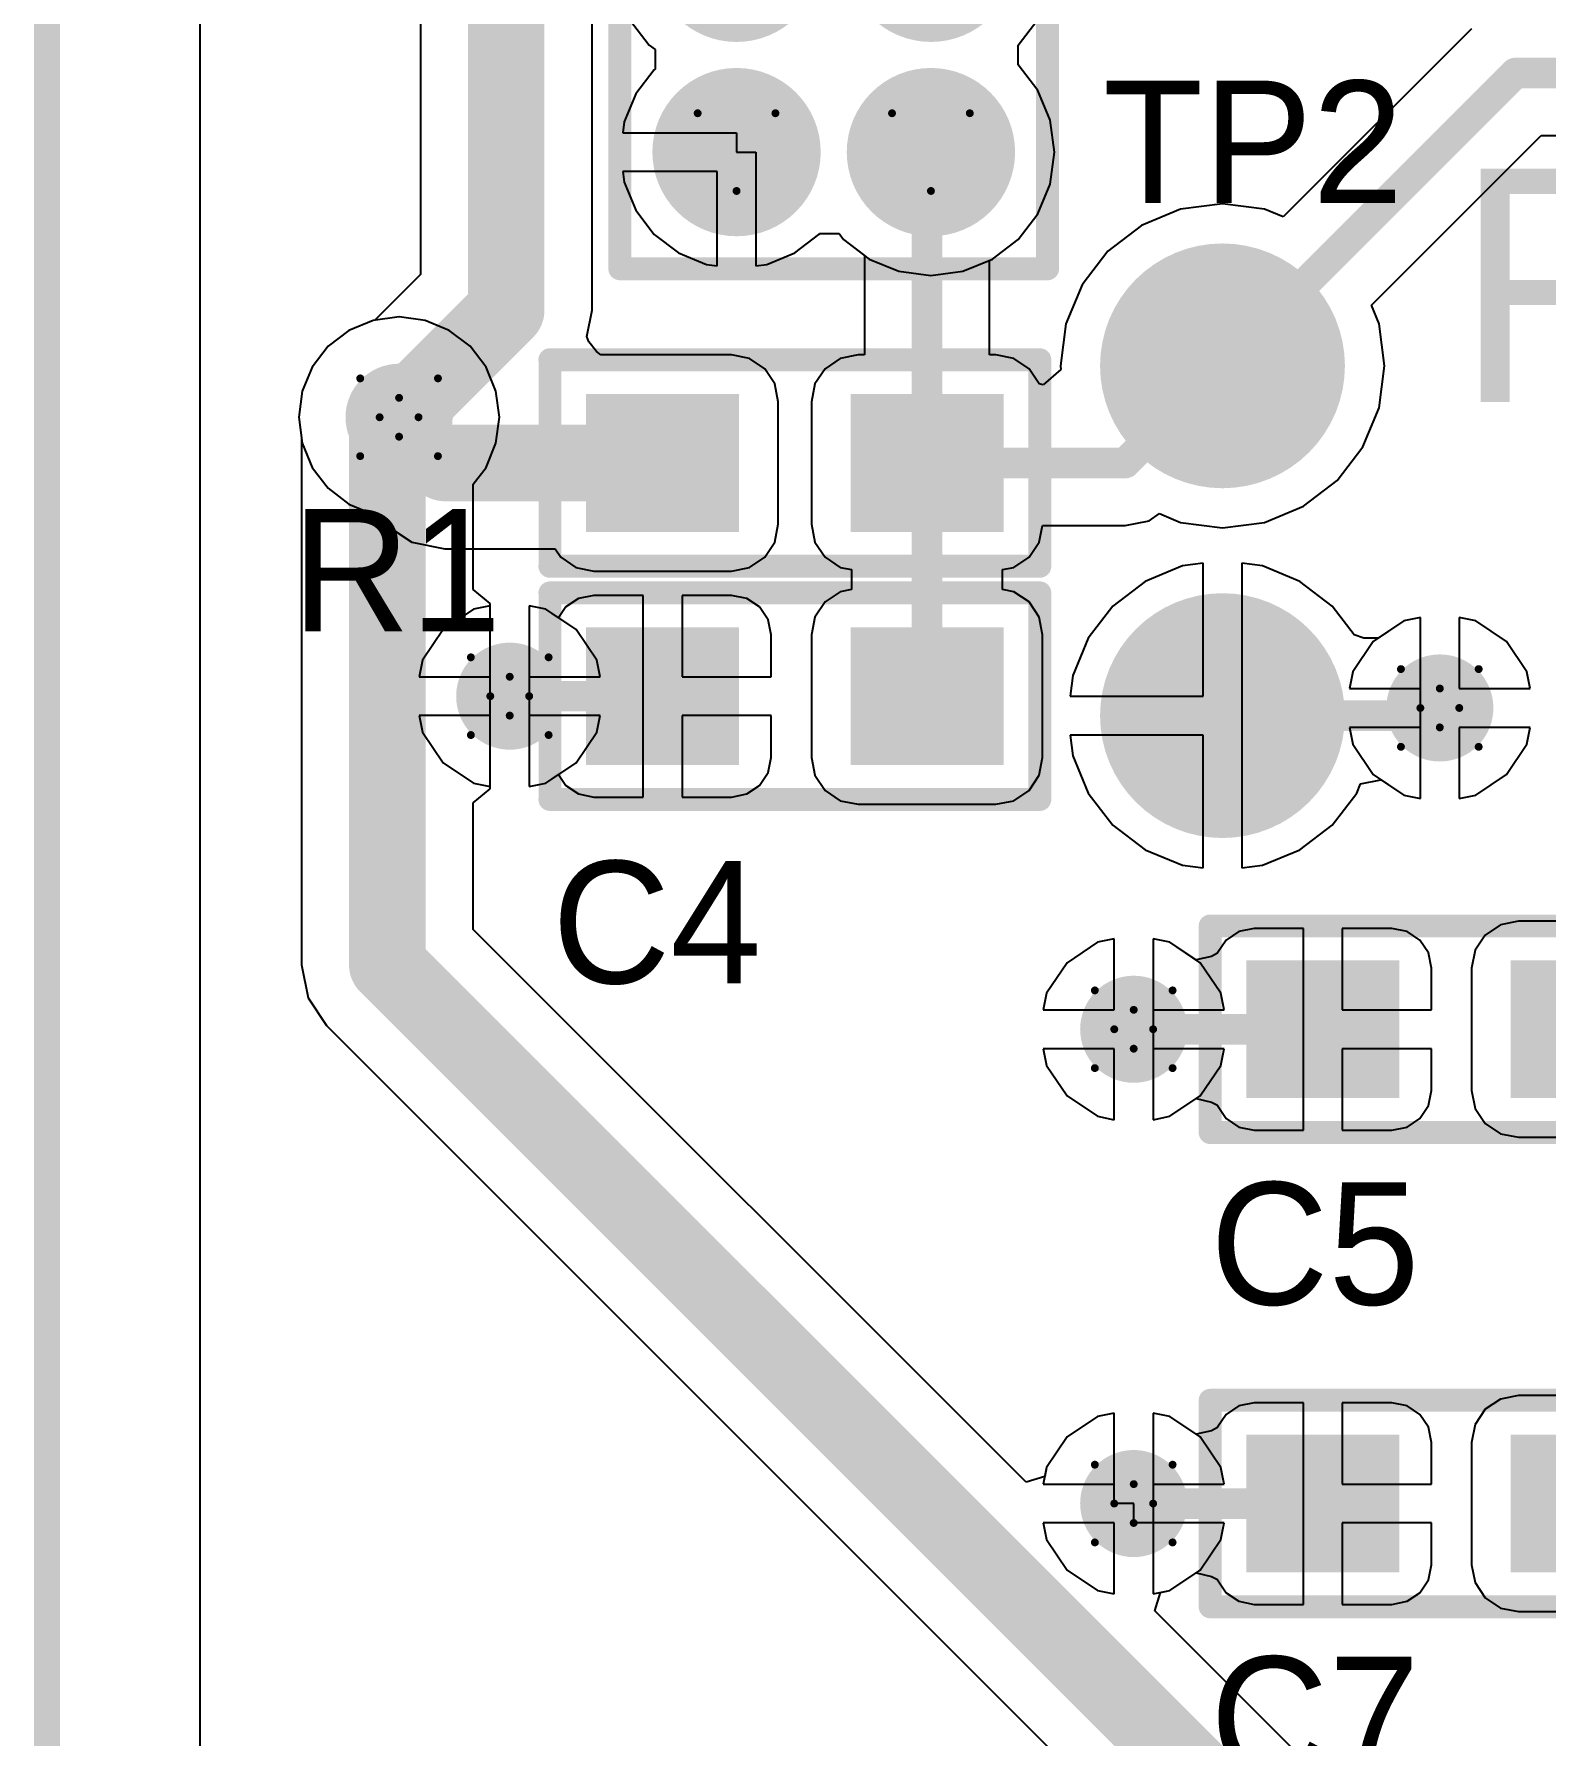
# Model space of a CAD drawing. Header units: millimetres. Extents: x 21 to 336, y 20 to 129.
# Drawn here: x 24.92 to 34.79, y 40.88 to 52 of the extents above; entities that cross this region are included whole.
import ezdxf

# ---------------------------------------------------------------- set-up
doc = ezdxf.new("R2010")
doc.units = ezdxf.units.MM
for name, color, linetype in [('BottomLayer', 5, 'Continuous'), ('BottomSolder', 6, 'Continuous'), ('DrillDrawing', 1, 'Continuous'), ('KeepOutLayer', 6, 'Continuous'), ('MultiLayer', 9, 'Continuous'), ('TopLayer', 1, 'Continuous'), ('TopOverlay', 2, 'Continuous'), ('TopPaste', 8, 'Continuous'), ('TopSolder', 216, 'Continuous')]:
    doc.layers.add(name, color=color, linetype=linetype)

# ---------------------------------------------------------------- blocks, each defined once
blk = doc.blocks.new('SMD_RC0603_6')
at = {"layer": 'TopLayer'}
for points in [[(-1.314, -0.4), (-0.414, -0.4), (-1.314, 0.4), (-0.414, 0.4)], [(0.414, -0.4), (1.314, -0.4), (0.414, 0.4), (1.314, 0.4)]]:
    blk.add_solid(points, dxfattribs=at)
at = {"layer": 'TopOverlay', "const_width": 0.15}
for points in [[(-1.6, 0.675), (1.6, 0.675)], [(-1.6, -0.675), (-1.6, 0.675)], [(1.6, -0.675), (1.6, 0.675)], [(-1.6, -0.675), (1.6, -0.675)]]:
    blk.add_lwpolyline(points, dxfattribs=at)
at = {"layer": 'TopOverlay', "const_width": 0.075}
for points in [[(-1.638, 0.675, 1), (-1.563, 0.675, 1)], [(-1.638, 0.675, 1), (-1.563, 0.675, 1)], [(1.563, 0.675, 1), (1.638, 0.675, 1)], [(1.563, 0.675, 1), (1.638, 0.675, 1)], [(-1.638, -0.675, 1), (-1.563, -0.675, 1)], [(-1.638, -0.675, 1), (-1.563, -0.675, 1)], [(1.563, -0.675, 1), (1.638, -0.675, 1)], [(1.563, -0.675, 1), (1.638, -0.675, 1)]]:
    blk.add_lwpolyline(points, format="xyb", close=True, dxfattribs=at)
at = {"layer": 'TopPaste'}
for points in [[(-1.314, -0.4), (-0.414, -0.4), (-1.314, 0.4), (-0.414, 0.4)], [(0.414, -0.4), (1.314, -0.4), (0.414, 0.4), (1.314, 0.4)]]:
    blk.add_solid(points, dxfattribs=at)
at = {"layer": 'TopSolder'}
for points in [[(-1.364, -0.45), (-0.364, -0.45), (-1.364, 0.45), (-0.364, 0.45)], [(0.364, -0.45), (1.364, -0.45), (0.364, 0.45), (1.364, 0.45)]]:
    blk.add_solid(points, dxfattribs=at)
blk = doc.blocks.new('SMD_RC0603_7')
at = {"layer": 'TopLayer'}
for points in [[(-1.314, -0.4), (-0.414, -0.4), (-1.314, 0.4), (-0.414, 0.4)], [(0.414, -0.4), (1.314, -0.4), (0.414, 0.4), (1.314, 0.4)]]:
    blk.add_solid(points, dxfattribs=at)
at = {"layer": 'TopOverlay', "const_width": 0.15}
for points in [[(1.6, 0.675), (-1.6, 0.675)], [(-1.6, 0.675), (-1.6, -0.675)], [(1.6, 0.675), (1.6, -0.675)], [(1.6, -0.675), (-1.6, -0.675)]]:
    blk.add_lwpolyline(points, dxfattribs=at)
at = {"layer": 'TopOverlay', "const_width": 0.075}
for points in [[(-1.638, 0.675, 1), (-1.563, 0.675, 1)], [(-1.638, 0.675, 1), (-1.563, 0.675, 1)], [(1.563, 0.675, 1), (1.638, 0.675, 1)], [(1.563, 0.675, 1), (1.638, 0.675, 1)], [(-1.638, -0.675, 1), (-1.563, -0.675, 1)], [(-1.638, -0.675, 1), (-1.563, -0.675, 1)], [(1.563, -0.675, 1), (1.638, -0.675, 1)], [(1.563, -0.675, 1), (1.638, -0.675, 1)]]:
    blk.add_lwpolyline(points, format="xyb", close=True, dxfattribs=at)
at = {"layer": 'TopPaste'}
for points in [[(-1.314, -0.4), (-0.414, -0.4), (-1.314, 0.4), (-0.414, 0.4)], [(0.414, -0.4), (1.314, -0.4), (0.414, 0.4), (1.314, 0.4)]]:
    blk.add_solid(points, dxfattribs=at)
at = {"layer": 'TopSolder'}
for points in [[(-1.364, -0.45), (-0.364, -0.45), (-1.364, 0.45), (-0.364, 0.45)], [(0.364, -0.45), (1.364, -0.45), (0.364, 0.45), (1.364, 0.45)]]:
    blk.add_solid(points, dxfattribs=at)
blk = doc.blocks.new('SMD_RC0603_9')
at = {"layer": 'TopLayer'}
for points in [[(-1.314, -0.4), (-0.414, -0.4), (-1.314, 0.4), (-0.414, 0.4)], [(0.414, -0.4), (1.314, -0.4), (0.414, 0.4), (1.314, 0.4)]]:
    blk.add_solid(points, dxfattribs=at)
at = {"layer": 'TopOverlay', "const_width": 0.15}
for points in [[(1.6, 0.675), (-1.6, 0.675)], [(-1.6, 0.675), (-1.6, -0.675)], [(1.6, 0.675), (1.6, -0.675)], [(1.6, -0.675), (-1.6, -0.675)]]:
    blk.add_lwpolyline(points, dxfattribs=at)
at = {"layer": 'TopOverlay', "const_width": 0.075}
for points in [[(-1.638, 0.675, 1), (-1.563, 0.675, 1)], [(-1.638, 0.675, 1), (-1.563, 0.675, 1)], [(1.563, 0.675, 1), (1.638, 0.675, 1)], [(1.563, 0.675, 1), (1.638, 0.675, 1)], [(-1.638, -0.675, 1), (-1.563, -0.675, 1)], [(-1.638, -0.675, 1), (-1.563, -0.675, 1)], [(1.563, -0.675, 1), (1.638, -0.675, 1)], [(1.563, -0.675, 1), (1.638, -0.675, 1)]]:
    blk.add_lwpolyline(points, format="xyb", close=True, dxfattribs=at)
at = {"layer": 'TopPaste'}
for points in [[(-1.314, -0.4), (-0.414, -0.4), (-1.314, 0.4), (-0.414, 0.4)], [(0.414, -0.4), (1.314, -0.4), (0.414, 0.4), (1.314, 0.4)]]:
    blk.add_solid(points, dxfattribs=at)
at = {"layer": 'TopSolder'}
for points in [[(-1.364, -0.45), (-0.364, -0.45), (-1.364, 0.45), (-0.364, 0.45)], [(0.364, -0.45), (1.364, -0.45), (0.364, 0.45), (1.364, 0.45)]]:
    blk.add_solid(points, dxfattribs=at)
blk = doc.blocks.new('SMD_RC0603_33')
at = {"layer": 'TopLayer'}
for points in [[(-1.314, -0.4), (-0.414, -0.4), (-1.314, 0.4), (-0.414, 0.4)], [(0.414, -0.4), (1.314, -0.4), (0.414, 0.4), (1.314, 0.4)]]:
    blk.add_solid(points, dxfattribs=at)
at = {"layer": 'TopOverlay', "const_width": 0.15}
for points in [[(1.6, 0.675), (-1.6, 0.675)], [(-1.6, 0.675), (-1.6, -0.675)], [(1.6, 0.675), (1.6, -0.675)], [(1.6, -0.675), (-1.6, -0.675)]]:
    blk.add_lwpolyline(points, dxfattribs=at)
at = {"layer": 'TopOverlay', "const_width": 0.075}
for points in [[(-1.638, 0.675, 1), (-1.563, 0.675, 1)], [(-1.638, 0.675, 1), (-1.563, 0.675, 1)], [(1.563, 0.675, 1), (1.638, 0.675, 1)], [(1.563, 0.675, 1), (1.638, 0.675, 1)], [(-1.638, -0.675, 1), (-1.563, -0.675, 1)], [(-1.638, -0.675, 1), (-1.563, -0.675, 1)], [(1.563, -0.675, 1), (1.638, -0.675, 1)], [(1.563, -0.675, 1), (1.638, -0.675, 1)]]:
    blk.add_lwpolyline(points, format="xyb", close=True, dxfattribs=at)
at = {"layer": 'TopPaste'}
for points in [[(-1.314, -0.4), (-0.414, -0.4), (-1.314, 0.4), (-0.414, 0.4)], [(0.414, -0.4), (1.314, -0.4), (0.414, 0.4), (1.314, 0.4)]]:
    blk.add_solid(points, dxfattribs=at)
at = {"layer": 'TopSolder'}
for points in [[(-1.364, -0.45), (-0.364, -0.45), (-1.364, 0.45), (-0.364, 0.45)], [(0.364, -0.45), (1.364, -0.45), (0.364, 0.45), (1.364, 0.45)]]:
    blk.add_solid(points, dxfattribs=at)
blk = doc.blocks.new('2_5_SWD_CON_50')
at = {"layer": 'BottomLayer', "const_width": 0.5}
for points in [[(-2.79, 0.635, 1), (-2.29, 0.635, 1)], [(-1.52, 0.635, 1), (-1.02, 0.635, 1)], [(-0.25, 0.635, 1), (0.25, 0.635, 1)], [(1.02, 0.635, 1), (1.52, 0.635, 1)], [(2.29, 0.635, 1), (2.79, 0.635, 1)], [(-1.52, -0.635, 1), (-1.02, -0.635, 1)], [(-0.25, -0.635, 1), (0.25, -0.635, 1)], [(1.02, -0.635, 1), (1.52, -0.635, 1)], [(2.29, -0.635, 1), (2.79, -0.635, 1)]]:
    blk.add_lwpolyline(points, format="xyb", close=True, dxfattribs=at)
at = {"layer": 'BottomLayer'}
blk.add_solid([(-2.04, -1.135), (-2.04, -0.135), (-3.04, -1.135), (-3.04, -0.135)], dxfattribs=at)
at = {"layer": 'BottomSolder', "const_width": 0.55}
for points in [[(-2.815, 0.635, 1), (-2.265, 0.635, 1)], [(-1.545, 0.635, 1), (-0.995, 0.635, 1)], [(-0.275, 0.635, 1), (0.275, 0.635, 1)], [(0.995, 0.635, 1), (1.545, 0.635, 1)], [(2.265, 0.635, 1), (2.815, 0.635, 1)], [(-1.545, -0.635, 1), (-0.995, -0.635, 1)], [(-0.275, -0.635, 1), (0.275, -0.635, 1)], [(0.995, -0.635, 1), (1.545, -0.635, 1)], [(2.265, -0.635, 1), (2.815, -0.635, 1)]]:
    blk.add_lwpolyline(points, format="xyb", close=True, dxfattribs=at)
at = {"layer": 'BottomSolder'}
blk.add_solid([(-1.99, -1.185), (-1.99, -0.085), (-3.09, -1.185), (-3.09, -0.085)], dxfattribs=at)
at = {"layer": 'MultiLayer', "const_width": 0.5}
for points in [[(-2.79, 0.635, 1), (-2.29, 0.635, 1)], [(-1.52, 0.635, 1), (-1.02, 0.635, 1)], [(-0.25, 0.635, 1), (0.25, 0.635, 1)], [(1.02, 0.635, 1), (1.52, 0.635, 1)], [(2.29, 0.635, 1), (2.79, 0.635, 1)], [(-1.52, -0.635, 1), (-1.02, -0.635, 1)], [(-0.25, -0.635, 1), (0.25, -0.635, 1)], [(1.02, -0.635, 1), (1.52, -0.635, 1)], [(2.29, -0.635, 1), (2.79, -0.635, 1)]]:
    blk.add_lwpolyline(points, format="xyb", close=True, dxfattribs=at)
at = {"layer": 'MultiLayer'}
blk.add_solid([(-2.04, -1.135), (-2.04, -0.135), (-3.04, -1.135), (-3.04, -0.135)], dxfattribs=at)
at = {"layer": 'TopLayer', "const_width": 0.5}
for points in [[(-2.79, 0.635, 1), (-2.29, 0.635, 1)], [(-1.52, 0.635, 1), (-1.02, 0.635, 1)], [(-0.25, 0.635, 1), (0.25, 0.635, 1)], [(1.02, 0.635, 1), (1.52, 0.635, 1)], [(2.29, 0.635, 1), (2.79, 0.635, 1)], [(-1.52, -0.635, 1), (-1.02, -0.635, 1)], [(-0.25, -0.635, 1), (0.25, -0.635, 1)], [(1.02, -0.635, 1), (1.52, -0.635, 1)], [(2.29, -0.635, 1), (2.79, -0.635, 1)]]:
    blk.add_lwpolyline(points, format="xyb", close=True, dxfattribs=at)
at = {"layer": 'TopLayer'}
blk.add_solid([(-2.04, -1.135), (-2.04, -0.135), (-3.04, -1.135), (-3.04, -0.135)], dxfattribs=at)
at = {"layer": 'TopOverlay', "const_width": 0.15}
for points in [[(3.302, 1.397), (-3.302, 1.397)], [(-3.302, -1.397), (-3.302, 1.397)], [(3.302, -1.397), (3.302, 1.397)], [(3.302, -1.397), (-3.302, -1.397)]]:
    blk.add_lwpolyline(points, dxfattribs=at)
at = {"layer": 'TopOverlay', "const_width": 0.075}
for points in [[(-3.34, 1.397, 1), (-3.264, 1.397, 1)], [(-3.34, 1.397, 1), (-3.264, 1.397, 1)], [(3.264, 1.397, 1), (3.34, 1.397, 1)], [(3.264, 1.397, 1), (3.34, 1.397, 1)], [(-3.34, -1.397, 1), (-3.264, -1.397, 1)], [(-3.34, -1.397, 1), (-3.264, -1.397, 1)], [(3.264, -1.397, 1), (3.34, -1.397, 1)], [(3.264, -1.397, 1), (3.34, -1.397, 1)]]:
    blk.add_lwpolyline(points, format="xyb", close=True, dxfattribs=at)
at = {"layer": 'TopSolder', "const_width": 0.55}
for points in [[(-2.815, 0.635, 1), (-2.265, 0.635, 1)], [(-1.545, 0.635, 1), (-0.995, 0.635, 1)], [(-0.275, 0.635, 1), (0.275, 0.635, 1)], [(0.995, 0.635, 1), (1.545, 0.635, 1)], [(2.265, 0.635, 1), (2.815, 0.635, 1)], [(-1.545, -0.635, 1), (-0.995, -0.635, 1)], [(-0.275, -0.635, 1), (0.275, -0.635, 1)], [(0.995, -0.635, 1), (1.545, -0.635, 1)], [(2.265, -0.635, 1), (2.815, -0.635, 1)]]:
    blk.add_lwpolyline(points, format="xyb", close=True, dxfattribs=at)
at = {"layer": 'TopSolder'}
blk.add_solid([(-1.99, -1.185), (-1.99, -0.085), (-3.09, -1.185), (-3.09, -0.085)], dxfattribs=at)
blk = doc.blocks.new('TEST_PAD_1_5___53')
at = {"layer": 'TopLayer', "const_width": 0.75}
blk.add_lwpolyline([(-0.375, 0, 1), (0.375, 0, 1)], format="xyb", close=True, dxfattribs=at)
at = {"layer": 'TopPaste', "const_width": 0.75}
blk.add_lwpolyline([(-0.375, 0, 1), (0.375, 0, 1)], format="xyb", close=True, dxfattribs=at)
at = {"layer": 'TopSolder', "const_width": 0.8}
blk.add_lwpolyline([(-0.4, 0, 1), (0.4, 0, 1)], format="xyb", close=True, dxfattribs=at)
blk = doc.blocks.new('TEST_PAD_1_5___54')
at = {"layer": 'TopLayer', "const_width": 0.75}
blk.add_lwpolyline([(-0.375, 0, 1), (0.375, 0, 1)], format="xyb", close=True, dxfattribs=at)
at = {"layer": 'TopPaste', "const_width": 0.75}
blk.add_lwpolyline([(-0.375, 0, 1), (0.375, 0, 1)], format="xyb", close=True, dxfattribs=at)
at = {"layer": 'TopSolder', "const_width": 0.8}
blk.add_lwpolyline([(-0.4, 0, 1), (0.4, 0, 1)], format="xyb", close=True, dxfattribs=at)

msp = doc.modelspace()

# ---------------------------------------------------------------- linework, layer by layer
at = {"layer": 'BottomLayer'}
for p, q in [((26, 26), (26, 82)), ((28.806, 52.1), (28.934, 51.932)), ((31.346, 51.932), (31.474, 52.1)), ((28.934, 51.932), (28.973, 51.903)), ((28.973, 51.903), (28.973, 51.776)), ((31.344, 51.931), (31.346, 51.932)), ((31.344, 51.804), (31.344, 51.931)), ((28.967, 51.771), (28.846, 51.613)), ((28.973, 51.776), (28.967, 51.771)), ((31.346, 51.804), (31.344, 51.804)), ((31.474, 51.636), (31.346, 51.804)), ((31.554, 51.442), (31.474, 51.636)), ((28.846, 51.613), (28.77, 51.43)), ((28.77, 51.43), (28.761, 51.36)), ((31.582, 51.233), (31.554, 51.442)), ((28.761, 51.36), (29.505, 51.36)), ((29.505, 51.36), (29.505, 51.233)), ((29.505, 51.233), (29.632, 51.233)), ((29.632, 51.233), (29.632, 50.489)), ((31.554, 51.024), (31.582, 51.233)), ((29.378, 51.106), (28.761, 51.106)), ((28.761, 51.106), (28.77, 51.036)), ((29.378, 50.489), (29.378, 51.106)), ((28.77, 51.036), (28.846, 50.853)), ((31.474, 50.83), (31.554, 51.024)), ((28.846, 50.853), (28.967, 50.695)), ((31.346, 50.662), (31.474, 50.83)), ((28.967, 50.695), (29.125, 50.574)), ((29.885, 50.574), (30.043, 50.695)), ((30.043, 50.695), (30.048, 50.701)), ((30.048, 50.701), (30.175, 50.701)), ((30.175, 50.701), (30.204, 50.662)), ((30.204, 50.662), (30.372, 50.534)), ((31.178, 50.534), (31.346, 50.662)), ((29.125, 50.574), (29.308, 50.498)), ((29.702, 50.498), (29.885, 50.574)), ((30.372, 50.534), (30.566, 50.454)), ((30.984, 50.454), (31.178, 50.534)), ((29.308, 50.498), (29.378, 50.489)), ((29.632, 50.489), (29.702, 50.498)), ((30.566, 50.454), (30.775, 50.426)), ((30.775, 50.426), (30.984, 50.454)), ((26.972, 50.068), (26.836, 49.964)), ((27.13, 50.133), (26.972, 50.068)), ((27.3, 50.156), (27.13, 50.133)), ((27.47, 50.133), (27.3, 50.156)), ((27.628, 50.068), (27.47, 50.133)), ((27.764, 49.964), (27.628, 50.068)), ((26.836, 49.964), (26.732, 49.828)), ((27.868, 49.828), (27.764, 49.964)), ((26.732, 49.828), (26.667, 49.67)), ((27.933, 49.67), (27.868, 49.828)), ((26.667, 49.67), (26.644, 49.5)), ((27.956, 49.5), (27.933, 49.67)), ((26.644, 49.5), (26.662, 49.365)), ((27.933, 49.33), (27.956, 49.5)), ((26.662, 49.365), (26.662, 45.921)), ((27.868, 49.172), (27.933, 49.33)), ((27.784, 49.063), (27.868, 49.172)), ((27.784, 48.375), (27.784, 49.063)), ((27.896, 48.283), (27.784, 48.375)), ((27.896, 47.677), (27.896, 48.283)), ((28.259, 48.246), (28.15, 48.268)), ((28.15, 48.268), (28.15, 47.804)), ((28.458, 48.112), (28.259, 48.246)), ((33.864, 48.169), (33.665, 48.035)), ((33.973, 48.191), (33.864, 48.169)), ((33.973, 47.727), (33.973, 48.191)), ((34.336, 48.169), (34.227, 48.191)), ((34.227, 48.191), (34.227, 47.727)), ((34.535, 48.035), (34.336, 48.169)), ((28.592, 47.913), (28.458, 48.112)), ((33.665, 48.035), (33.531, 47.836)), ((34.669, 47.836), (34.535, 48.035)), ((28.614, 47.804), (28.592, 47.913)), ((33.531, 47.836), (33.509, 47.727)), ((34.691, 47.727), (34.669, 47.836)), ((28.15, 47.804), (28.614, 47.804)), ((33.509, 47.727), (33.973, 47.727)), ((34.227, 47.727), (34.691, 47.727)), ((27.896, 47.071), (27.896, 47.677)), ((28.614, 47.55), (28.15, 47.55)), ((28.15, 47.55), (28.15, 47.086)), ((28.592, 47.441), (28.614, 47.55)), ((28.458, 47.242), (28.592, 47.441)), ((33.973, 47.473), (33.509, 47.473)), ((33.509, 47.473), (33.531, 47.364)), ((33.973, 47.009), (33.973, 47.473)), ((34.691, 47.473), (34.227, 47.473)), ((34.227, 47.473), (34.227, 47.009)), ((34.669, 47.364), (34.691, 47.473)), ((33.531, 47.364), (33.665, 47.165)), ((34.535, 47.165), (34.669, 47.364)), ((28.259, 47.108), (28.458, 47.242)), ((27.784, 46.979), (27.896, 47.071)), ((28.15, 47.086), (28.259, 47.108)), ((33.665, 47.165), (33.864, 47.031)), ((34.336, 47.031), (34.535, 47.165)), ((27.784, 46.153), (27.784, 46.979)), ((33.864, 47.031), (33.973, 47.009)), ((34.227, 47.009), (34.336, 47.031)), ((31.398, 42.539), (27.784, 46.153)), ((31.864, 46.069), (31.665, 45.935)), ((31.973, 46.091), (31.864, 46.069)), ((31.973, 45.627), (31.973, 46.091)), ((32.336, 46.069), (32.227, 46.091)), ((32.227, 46.091), (32.227, 45.627)), ((32.535, 45.935), (32.336, 46.069)), ((26.662, 45.921), (26.705, 45.706)), ((31.665, 45.935), (31.531, 45.736)), ((32.669, 45.736), (32.535, 45.935)), ((31.531, 45.736), (31.509, 45.627)), ((32.691, 45.627), (32.669, 45.736)), ((26.705, 45.706), (26.826, 45.524)), ((31.509, 45.627), (31.973, 45.627)), ((32.227, 45.627), (32.691, 45.627)), ((26.826, 45.524), (41.787, 30.563)), ((31.973, 45.373), (31.509, 45.373)), ((31.509, 45.373), (31.531, 45.264)), ((31.973, 44.909), (31.973, 45.373)), ((32.691, 45.373), (32.227, 45.373)), ((32.227, 45.373), (32.227, 44.909)), ((32.669, 45.264), (32.691, 45.373)), ((31.531, 45.264), (31.665, 45.065)), ((32.535, 45.065), (32.669, 45.264)), ((31.665, 45.065), (31.864, 44.931)), ((32.336, 44.931), (32.535, 45.065)), ((31.864, 44.931), (31.973, 44.909)), ((32.227, 44.909), (32.336, 44.931)), ((31.864, 42.969), (31.665, 42.835)), ((31.973, 42.991), (31.864, 42.969)), ((31.973, 42.4), (31.973, 42.991)), ((32.336, 42.969), (32.227, 42.991)), ((32.227, 42.991), (32.227, 42.527)), ((32.535, 42.835), (32.336, 42.969)), ((31.665, 42.835), (31.531, 42.636)), ((32.669, 42.636), (32.535, 42.835)), ((31.531, 42.636), (31.519, 42.576)), ((32.691, 42.527), (32.669, 42.636)), ((31.519, 42.576), (31.398, 42.539)), ((32.227, 42.527), (32.691, 42.527)), ((32.1, 42.4), (31.973, 42.4)), ((32.1, 42.273), (32.1, 42.4)), ((32.691, 42.273), (32.1, 42.273)), ((32.669, 42.164), (32.691, 42.273)), ((32.535, 41.965), (32.669, 42.164)), ((32.336, 41.831), (32.535, 41.965)), ((32.276, 41.819), (32.336, 41.831)), ((32.239, 41.698), (32.276, 41.819)), ((41.947, 31.99), (32.239, 41.698))]:
    msp.add_line(p, q, dxfattribs=at)
for points, const_width in [([(27.125, 49.5, 1), (27.475, 49.5, 1)], 0.35), ([(27.175, 49.5, 1), (27.425, 49.5, 1)], 0.25), ([(27.098, 49.423, 1), (27.348, 49.423, 1)], 0.25), ([(27.098, 49.423, 1), (27.348, 49.423, 1)], 0.25), ([(27.848, 47.677, 1), (28.198, 47.677, 1)], 0.35), ([(33.925, 47.6, 1), (34.275, 47.6, 1)], 0.35), ([(27.95, 47.7, 1), (28.05, 47.7, 1)], 0.1), ([(27.973, 47.677, 1), (28.073, 47.677, 1)], 0.1), ([(27.098, 45.921, 1), (27.348, 45.921, 1)], 0.25), ([(27.098, 45.921, 1), (27.348, 45.921, 1)], 0.25), ([(31.925, 45.5, 1), (32.275, 45.5, 1)], 0.35), ([(31.925, 42.4, 1), (32.275, 42.4, 1)], 0.35)]:
    msp.add_lwpolyline(points, format="xyb", close=True, dxfattribs=dict(at, const_width=const_width))
for points, const_width in [([(27.223, 49.423), (27.3, 49.5)], 0.5), ([(27.223, 45.921), (27.223, 49.423)], 0.5), ([(28, 47.7), (28.023, 47.677)], 0.2), ([(27.223, 45.921), (42.184, 30.96)], 0.5)]:
    msp.add_lwpolyline(points, dxfattribs=dict(at, const_width=const_width))
at = {"layer": 'DrillDrawing', "const_width": 0.0508}
for points in [[(29.251, 51.487), (29.759, 51.487)], [(29.251, 51.487), (29.505, 50.979)], [(29.505, 50.979), (29.759, 51.487)], [(30.521, 51.487), (31.029, 51.487)], [(30.521, 51.487), (30.775, 50.979)], [(30.775, 50.979), (31.029, 51.487)], [(27.046, 49.754), (27.3, 49.627)], [(27.046, 49.754), (27.173, 49.5)], [(27.3, 49.627), (27.554, 49.754)], [(27.427, 49.5), (27.554, 49.754)], [(27.046, 49.246), (27.173, 49.5)], [(27.427, 49.5), (27.554, 49.246)], [(27.046, 49.246), (27.3, 49.373)], [(27.3, 49.373), (27.554, 49.246)], [(27.769, 47.931), (28.023, 47.804)], [(27.769, 47.931), (27.896, 47.677)], [(28.023, 47.804), (28.277, 47.931)], [(28.15, 47.677), (28.277, 47.931)], [(33.846, 47.854), (34.1, 47.727)], [(33.846, 47.854), (33.973, 47.6)], [(34.1, 47.727), (34.354, 47.854)], [(34.227, 47.6), (34.354, 47.854)], [(27.769, 47.423), (27.896, 47.677)], [(28.15, 47.677), (28.277, 47.423)], [(33.846, 47.346), (33.973, 47.6)], [(34.227, 47.6), (34.354, 47.346)], [(27.769, 47.423), (28.023, 47.55)], [(28.023, 47.55), (28.277, 47.423)], [(33.846, 47.346), (34.1, 47.473)], [(34.1, 47.473), (34.354, 47.346)], [(31.846, 45.754), (32.1, 45.627)], [(31.846, 45.754), (31.973, 45.5)], [(32.1, 45.627), (32.354, 45.754)], [(32.227, 45.5), (32.354, 45.754)], [(31.846, 45.246), (31.973, 45.5)], [(32.227, 45.5), (32.354, 45.246)], [(31.846, 45.246), (32.1, 45.373)], [(32.1, 45.373), (32.354, 45.246)], [(31.846, 42.654), (32.1, 42.527)], [(31.846, 42.654), (31.973, 42.4)], [(32.1, 42.527), (32.354, 42.654)], [(32.227, 42.4), (32.354, 42.654)], [(31.846, 42.146), (31.973, 42.4)], [(32.227, 42.4), (32.354, 42.146)], [(31.846, 42.146), (32.1, 42.273)], [(32.1, 42.273), (32.354, 42.146)]]:
    msp.add_lwpolyline(points, dxfattribs=at)
at = {"layer": 'DrillDrawing', "const_width": 0.0254}
for points in [[(29.238, 51.487, 1), (29.264, 51.487, 1)], [(29.238, 51.487, 1), (29.264, 51.487, 1)], [(29.746, 51.487, 1), (29.772, 51.487, 1)], [(29.746, 51.487, 1), (29.772, 51.487, 1)], [(30.508, 51.487, 1), (30.534, 51.487, 1)], [(30.508, 51.487, 1), (30.534, 51.487, 1)], [(31.016, 51.487, 1), (31.042, 51.487, 1)], [(31.016, 51.487, 1), (31.042, 51.487, 1)], [(29.492, 50.979, 1), (29.518, 50.979, 1)], [(29.492, 50.979, 1), (29.518, 50.979, 1)], [(30.762, 50.979, 1), (30.788, 50.979, 1)], [(30.762, 50.979, 1), (30.788, 50.979, 1)], [(27.033, 49.754, 1), (27.059, 49.754, 1)], [(27.033, 49.754, 1), (27.059, 49.754, 1)], [(27.541, 49.754, 1), (27.567, 49.754, 1)], [(27.541, 49.754, 1), (27.567, 49.754, 1)], [(27.287, 49.627, 1), (27.313, 49.627, 1)], [(27.287, 49.627, 1), (27.313, 49.627, 1)], [(27.16, 49.5, 1), (27.186, 49.5, 1)], [(27.16, 49.5, 1), (27.186, 49.5, 1)], [(27.414, 49.5, 1), (27.44, 49.5, 1)], [(27.414, 49.5, 1), (27.44, 49.5, 1)], [(27.287, 49.373, 1), (27.313, 49.373, 1)], [(27.287, 49.373, 1), (27.313, 49.373, 1)], [(27.033, 49.246, 1), (27.059, 49.246, 1)], [(27.033, 49.246, 1), (27.059, 49.246, 1)], [(27.541, 49.246, 1), (27.567, 49.246, 1)], [(27.541, 49.246, 1), (27.567, 49.246, 1)], [(27.756, 47.931, 1), (27.782, 47.931, 1)], [(27.756, 47.931, 1), (27.782, 47.931, 1)], [(28.264, 47.931, 1), (28.29, 47.931, 1)], [(28.264, 47.931, 1), (28.29, 47.931, 1)], [(33.833, 47.854, 1), (33.859, 47.854, 1)], [(33.833, 47.854, 1), (33.859, 47.854, 1)], [(34.341, 47.854, 1), (34.367, 47.854, 1)], [(34.341, 47.854, 1), (34.367, 47.854, 1)], [(28.01, 47.804, 1), (28.036, 47.804, 1)], [(28.01, 47.804, 1), (28.036, 47.804, 1)], [(34.087, 47.727, 1), (34.113, 47.727, 1)], [(34.087, 47.727, 1), (34.113, 47.727, 1)], [(27.883, 47.677, 1), (27.909, 47.677, 1)], [(27.883, 47.677, 1), (27.909, 47.677, 1)], [(28.137, 47.677, 1), (28.163, 47.677, 1)], [(28.137, 47.677, 1), (28.163, 47.677, 1)], [(33.96, 47.6, 1), (33.986, 47.6, 1)], [(33.96, 47.6, 1), (33.986, 47.6, 1)], [(34.214, 47.6, 1), (34.24, 47.6, 1)], [(34.214, 47.6, 1), (34.24, 47.6, 1)], [(28.01, 47.55, 1), (28.036, 47.55, 1)], [(28.01, 47.55, 1), (28.036, 47.55, 1)], [(27.756, 47.423, 1), (27.782, 47.423, 1)], [(27.756, 47.423, 1), (27.782, 47.423, 1)], [(28.264, 47.423, 1), (28.29, 47.423, 1)], [(28.264, 47.423, 1), (28.29, 47.423, 1)], [(34.087, 47.473, 1), (34.113, 47.473, 1)], [(34.087, 47.473, 1), (34.113, 47.473, 1)], [(33.833, 47.346, 1), (33.859, 47.346, 1)], [(33.833, 47.346, 1), (33.859, 47.346, 1)], [(34.341, 47.346, 1), (34.367, 47.346, 1)], [(34.341, 47.346, 1), (34.367, 47.346, 1)], [(31.833, 45.754, 1), (31.859, 45.754, 1)], [(31.833, 45.754, 1), (31.859, 45.754, 1)], [(32.341, 45.754, 1), (32.367, 45.754, 1)], [(32.341, 45.754, 1), (32.367, 45.754, 1)], [(32.087, 45.627, 1), (32.113, 45.627, 1)], [(32.087, 45.627, 1), (32.113, 45.627, 1)], [(31.96, 45.5, 1), (31.986, 45.5, 1)], [(31.96, 45.5, 1), (31.986, 45.5, 1)], [(32.214, 45.5, 1), (32.24, 45.5, 1)], [(32.214, 45.5, 1), (32.24, 45.5, 1)], [(32.087, 45.373, 1), (32.113, 45.373, 1)], [(32.087, 45.373, 1), (32.113, 45.373, 1)], [(31.833, 45.246, 1), (31.859, 45.246, 1)], [(31.833, 45.246, 1), (31.859, 45.246, 1)], [(32.341, 45.246, 1), (32.367, 45.246, 1)], [(32.341, 45.246, 1), (32.367, 45.246, 1)], [(31.833, 42.654, 1), (31.859, 42.654, 1)], [(31.833, 42.654, 1), (31.859, 42.654, 1)], [(32.341, 42.654, 1), (32.367, 42.654, 1)], [(32.341, 42.654, 1), (32.367, 42.654, 1)], [(32.087, 42.527, 1), (32.113, 42.527, 1)], [(32.087, 42.527, 1), (32.113, 42.527, 1)], [(31.96, 42.4, 1), (31.986, 42.4, 1)], [(31.96, 42.4, 1), (31.986, 42.4, 1)], [(32.214, 42.4, 1), (32.24, 42.4, 1)], [(32.214, 42.4, 1), (32.24, 42.4, 1)], [(32.087, 42.273, 1), (32.113, 42.273, 1)], [(32.087, 42.273, 1), (32.113, 42.273, 1)], [(31.833, 42.146, 1), (31.859, 42.146, 1)], [(31.833, 42.146, 1), (31.859, 42.146, 1)], [(32.341, 42.146, 1), (32.367, 42.146, 1)], [(32.341, 42.146, 1), (32.367, 42.146, 1)]]:
    msp.add_lwpolyline(points, format="xyb", close=True, dxfattribs=at)
at = {"layer": 'KeepOutLayer', "const_width": 0.17}
msp.add_lwpolyline([(25, 25), (25, 83)], dxfattribs=at)
at = {"layer": 'MultiLayer', "const_width": 0.35}
for points in [[(27.125, 49.5, 1), (27.475, 49.5, 1)], [(27.848, 47.677, 1), (28.198, 47.677, 1)], [(33.925, 47.6, 1), (34.275, 47.6, 1)], [(31.925, 45.5, 1), (32.275, 45.5, 1)], [(31.925, 42.4, 1), (32.275, 42.4, 1)]]:
    msp.add_lwpolyline(points, format="xyb", close=True, dxfattribs=at)
at = {"layer": 'TopLayer'}
for p, q in [((26, 26), (26, 82)), ((27.439, 58.764), (27.439, 50.432)), ((28.561, 50.2), (28.561, 58.531)), ((28.806, 52.1), (28.934, 51.932)), ((31.346, 51.932), (31.474, 52.1)), ((34.306, 52.038), (33.076, 50.809)), ((28.934, 51.932), (28.973, 51.903)), ((28.973, 51.903), (28.973, 51.776)), ((31.344, 51.931), (31.346, 51.932)), ((31.344, 51.804), (31.344, 51.931)), ((28.967, 51.771), (28.846, 51.613)), ((28.973, 51.776), (28.967, 51.771)), ((31.346, 51.804), (31.344, 51.804)), ((31.474, 51.636), (31.346, 51.804)), ((31.554, 51.442), (31.474, 51.636)), ((28.846, 51.613), (28.77, 51.43)), ((28.77, 51.43), (28.761, 51.36)), ((31.582, 51.233), (31.554, 51.442)), ((28.761, 51.36), (29.505, 51.36)), ((29.505, 51.36), (29.505, 51.233)), ((33.653, 50.232), (34.763, 51.342)), ((34.763, 51.342), (41.966, 51.342)), ((29.505, 51.233), (29.632, 51.233)), ((29.632, 51.233), (29.632, 50.489)), ((31.554, 51.024), (31.582, 51.233)), ((29.378, 51.106), (28.761, 51.106)), ((28.761, 51.106), (28.77, 51.036)), ((29.378, 50.489), (29.378, 51.106)), ((28.77, 51.036), (28.846, 50.853)), ((31.474, 50.83), (31.554, 51.024)), ((28.846, 50.853), (28.967, 50.695)), ((32.406, 50.859), (32.15, 50.753)), ((32.68, 50.895), (32.406, 50.859)), ((32.954, 50.859), (32.68, 50.895)), ((33.076, 50.809), (32.954, 50.859)), ((31.346, 50.662), (31.474, 50.83)), ((32.15, 50.753), (31.931, 50.585)), ((28.967, 50.695), (29.125, 50.574)), ((29.885, 50.574), (30.043, 50.695)), ((30.043, 50.695), (30.048, 50.701)), ((30.048, 50.701), (30.175, 50.701)), ((30.175, 50.701), (30.204, 50.662)), ((30.204, 50.662), (30.342, 50.557)), ((31.178, 50.534), (31.346, 50.662)), ((29.125, 50.574), (29.308, 50.498)), ((29.702, 50.498), (29.885, 50.574)), ((30.342, 50.557), (30.342, 49.907)), ((31.157, 50.525), (31.178, 50.534)), ((31.157, 49.907), (31.157, 50.525)), ((31.931, 50.585), (31.763, 50.366)), ((27.439, 50.432), (27.142, 50.135)), ((29.308, 50.498), (29.378, 50.489)), ((29.632, 50.489), (29.702, 50.498)), ((31.763, 50.366), (31.657, 50.11)), ((28.526, 50.027), (28.561, 50.2)), ((33.703, 50.11), (33.653, 50.232)), ((26.972, 50.068), (26.836, 49.964)), ((27.13, 50.133), (26.972, 50.068)), ((27.142, 50.135), (27.13, 50.133)), ((31.657, 50.11), (31.621, 49.836)), ((33.739, 49.836), (33.703, 50.11)), ((26.836, 49.964), (26.732, 49.828)), ((28.539, 49.994), (28.526, 50.027)), ((28.589, 49.93), (28.539, 49.994)), ((28.618, 49.907), (28.589, 49.93)), ((29.472, 49.907), (28.618, 49.907)), ((29.589, 49.884), (29.472, 49.907)), ((29.689, 49.817), (29.589, 49.884)), ((30.183, 49.884), (30.083, 49.817)), ((30.3, 49.907), (30.183, 49.884)), ((30.342, 49.907), (30.3, 49.907)), ((31.2, 49.907), (31.157, 49.907)), ((31.317, 49.884), (31.2, 49.907)), ((31.416, 49.817), (31.317, 49.884)), ((31.621, 49.836), (31.624, 49.812)), ((33.703, 49.562), (33.739, 49.836)), ((26.732, 49.828), (26.667, 49.67)), ((29.755, 49.718), (29.689, 49.817)), ((30.083, 49.817), (30.017, 49.718)), ((31.482, 49.718), (31.416, 49.817)), ((31.624, 49.812), (31.509, 49.711)), ((26.667, 49.67), (26.644, 49.5)), ((29.778, 49.601), (29.755, 49.718)), ((30.017, 49.718), (29.994, 49.601)), ((31.509, 49.711), (31.482, 49.718)), ((29.778, 48.801), (29.778, 49.601)), ((29.994, 49.601), (29.994, 48.801)), ((33.597, 49.306), (33.703, 49.562)), ((26.644, 49.5), (26.667, 49.33)), ((26.667, 49.33), (26.732, 49.172)), ((33.429, 49.087), (33.597, 49.306)), ((26.732, 49.172), (26.836, 49.036)), ((33.21, 48.919), (33.429, 49.087)), ((26.836, 49.036), (26.972, 48.932)), ((26.972, 48.932), (27.13, 48.867)), ((27.13, 48.867), (27.164, 48.862)), ((27.164, 48.862), (27.202, 48.804)), ((32.201, 48.824), (32.269, 48.87)), ((32.269, 48.87), (32.406, 48.813)), ((32.954, 48.813), (33.21, 48.919)), ((27.202, 48.804), (27.384, 48.683)), ((29.755, 48.684), (29.778, 48.801)), ((29.994, 48.801), (30.017, 48.684)), ((31.482, 48.684), (31.504, 48.793)), ((31.504, 48.793), (32.045, 48.793)), ((32.045, 48.793), (32.201, 48.824)), ((32.045, 48.793), (32.045, 48.793)), ((32.406, 48.813), (32.68, 48.777)), ((32.68, 48.777), (32.954, 48.813)), ((27.384, 48.683), (27.599, 48.64)), ((27.599, 48.64), (28.319, 48.64)), ((28.319, 48.64), (28.356, 48.585)), ((29.689, 48.585), (29.755, 48.684)), ((30.017, 48.684), (30.083, 48.585)), ((31.416, 48.585), (31.482, 48.684)), ((28.356, 48.585), (28.455, 48.518)), ((28.455, 48.518), (28.572, 48.495)), ((29.472, 48.495), (29.589, 48.518)), ((29.589, 48.518), (29.689, 48.585)), ((30.083, 48.585), (30.183, 48.518)), ((30.183, 48.518), (30.256, 48.504)), ((30.256, 48.504), (30.256, 48.374)), ((31.243, 48.504), (31.317, 48.518)), ((31.243, 48.374), (31.243, 48.504)), ((31.317, 48.518), (31.416, 48.585)), ((32.418, 48.528), (32.174, 48.427)), ((32.553, 48.546), (32.418, 48.528)), ((32.553, 47.677), (32.553, 48.546)), ((32.942, 48.528), (32.807, 48.546)), ((32.807, 48.546), (32.807, 47.55)), ((33.186, 48.427), (32.942, 48.528)), ((28.572, 48.495), (29.472, 48.495)), ((32.174, 48.427), (31.964, 48.266)), ((33.396, 48.266), (33.186, 48.427)), ((28.473, 48.316), (28.389, 48.26)), ((28.572, 48.336), (28.473, 48.316)), ((28.895, 48.336), (28.572, 48.336)), ((28.895, 47.677), (28.895, 48.336)), ((29.472, 48.336), (29.149, 48.336)), ((29.149, 48.336), (29.149, 47.804)), ((29.572, 48.316), (29.472, 48.336)), ((29.656, 48.26), (29.572, 48.316)), ((30.083, 48.293), (30.017, 48.194)), ((30.183, 48.36), (30.083, 48.293)), ((30.256, 48.374), (30.183, 48.36)), ((31.317, 48.36), (31.243, 48.374)), ((31.416, 48.293), (31.317, 48.36)), ((31.482, 48.194), (31.416, 48.293)), ((27.787, 48.246), (27.588, 48.112)), ((27.896, 48.268), (27.787, 48.246)), ((27.896, 47.804), (27.896, 48.268)), ((28.259, 48.246), (28.15, 48.268)), ((28.15, 48.268), (28.15, 47.677)), ((28.342, 48.19), (28.259, 48.246)), ((28.389, 48.26), (28.342, 48.19)), ((29.712, 48.176), (29.656, 48.26)), ((29.731, 48.077), (29.712, 48.176)), ((30.017, 48.194), (29.994, 48.077)), ((31.505, 48.077), (31.482, 48.194)), ((31.964, 48.266), (31.803, 48.056)), ((33.54, 48.078), (33.396, 48.266)), ((33.864, 48.169), (33.695, 48.056)), ((33.973, 48.191), (33.864, 48.169)), ((33.973, 47.6), (33.973, 48.191)), ((34.336, 48.169), (34.227, 48.191)), ((34.227, 48.191), (34.227, 47.727)), ((34.535, 48.035), (34.336, 48.169)), ((27.588, 48.112), (27.454, 47.913)), ((29.731, 47.804), (29.731, 48.077)), ((29.994, 48.077), (29.994, 47.277)), ((31.505, 47.277), (31.505, 48.077)), ((31.803, 48.056), (31.702, 47.812)), ((33.604, 48.056), (33.54, 48.078)), ((33.695, 48.056), (33.604, 48.056)), ((34.669, 47.836), (34.535, 48.035)), ((27.454, 47.913), (27.432, 47.804)), ((34.691, 47.727), (34.669, 47.836)), ((27.432, 47.804), (27.896, 47.804)), ((29.149, 47.804), (29.731, 47.804)), ((31.702, 47.812), (31.684, 47.677)), ((34.227, 47.727), (34.691, 47.727)), ((28.15, 47.677), (28.15, 47.086)), ((28.895, 47.018), (28.895, 47.677)), ((31.684, 47.677), (32.553, 47.677)), ((27.896, 47.55), (27.432, 47.55)), ((27.432, 47.55), (27.454, 47.441)), ((27.896, 47.086), (27.896, 47.55)), ((29.731, 47.55), (29.149, 47.55)), ((29.149, 47.55), (29.149, 47.018)), ((29.731, 47.277), (29.731, 47.55)), ((32.807, 47.55), (32.807, 46.554)), ((33.973, 47.009), (33.973, 47.6)), ((27.454, 47.441), (27.588, 47.242)), ((32.553, 47.423), (31.684, 47.423)), ((31.684, 47.423), (31.702, 47.288)), ((32.553, 46.554), (32.553, 47.423)), ((34.691, 47.473), (34.227, 47.473)), ((34.227, 47.473), (34.227, 47.009)), ((34.669, 47.364), (34.691, 47.473)), ((29.712, 47.178), (29.731, 47.277)), ((29.994, 47.277), (30.017, 47.16)), ((31.482, 47.16), (31.505, 47.277)), ((31.702, 47.288), (31.803, 47.044)), ((34.535, 47.165), (34.669, 47.364)), ((27.588, 47.242), (27.787, 47.108)), ((29.656, 47.094), (29.712, 47.178)), ((27.787, 47.108), (27.896, 47.086)), ((28.15, 47.086), (28.259, 47.108)), ((28.259, 47.108), (28.342, 47.164)), ((28.342, 47.164), (28.389, 47.094)), ((28.389, 47.094), (28.473, 47.038)), ((29.572, 47.038), (29.656, 47.094)), ((30.017, 47.16), (30.083, 47.061)), ((30.083, 47.061), (30.183, 46.994)), ((31.317, 46.994), (31.416, 47.061)), ((31.416, 47.061), (31.482, 47.16)), ((33.557, 47.044), (33.582, 47.104)), ((33.582, 47.104), (33.715, 47.131)), ((33.715, 47.131), (33.864, 47.031)), ((34.336, 47.031), (34.535, 47.165)), ((28.473, 47.038), (28.572, 47.018)), ((28.572, 47.018), (28.895, 47.018)), ((29.149, 47.018), (29.472, 47.018)), ((29.472, 47.018), (29.572, 47.038)), ((30.183, 46.994), (30.3, 46.971)), ((30.3, 46.971), (31.2, 46.971)), ((31.2, 46.971), (31.317, 46.994)), ((31.803, 47.044), (31.964, 46.834)), ((33.396, 46.834), (33.557, 47.044)), ((33.864, 47.031), (33.973, 47.009)), ((34.227, 47.009), (34.336, 47.031)), ((31.964, 46.834), (32.174, 46.673)), ((33.186, 46.673), (33.396, 46.834)), ((32.174, 46.673), (32.418, 46.572)), ((32.942, 46.572), (33.186, 46.673)), ((32.418, 46.572), (32.553, 46.554)), ((32.807, 46.554), (32.942, 46.572)), ((34.497, 46.183), (34.397, 46.116)), ((34.614, 46.206), (34.497, 46.183)), ((35.514, 46.206), (34.614, 46.206)), ((31.864, 46.069), (31.665, 45.935)), ((31.973, 46.091), (31.864, 46.069)), ((31.973, 45.627), (31.973, 46.091)), ((32.336, 46.069), (32.227, 46.091)), ((32.227, 46.091), (32.227, 45.5)), ((32.509, 45.953), (32.336, 46.069)), ((32.703, 46.083), (32.647, 45.999)), ((32.787, 46.139), (32.703, 46.083)), ((32.886, 46.159), (32.787, 46.139)), ((33.209, 46.159), (32.886, 46.159)), ((33.209, 45.5), (33.209, 46.159)), ((33.786, 46.159), (33.463, 46.159)), ((33.463, 46.159), (33.463, 45.627)), ((33.886, 46.139), (33.786, 46.159)), ((33.97, 46.083), (33.886, 46.139)), ((34.026, 45.999), (33.97, 46.083)), ((34.397, 46.116), (34.331, 46.017)), ((32.608, 45.976), (32.509, 45.953)), ((32.647, 45.997), (32.608, 45.976)), ((32.647, 45.999), (32.647, 45.997)), ((34.045, 45.9), (34.026, 45.999)), ((34.331, 46.017), (34.308, 45.9)), ((31.665, 45.935), (31.531, 45.736)), ((34.045, 45.627), (34.045, 45.9)), ((34.308, 45.9), (34.308, 45.1)), ((31.531, 45.736), (31.509, 45.627)), ((31.509, 45.627), (31.973, 45.627)), ((33.463, 45.627), (34.045, 45.627)), ((32.227, 45.5), (32.227, 44.909)), ((33.209, 44.841), (33.209, 45.5)), ((31.973, 45.373), (31.509, 45.373)), ((31.509, 45.373), (31.531, 45.264)), ((31.973, 44.909), (31.973, 45.373)), ((34.045, 45.373), (33.463, 45.373)), ((33.463, 45.373), (33.463, 44.841)), ((34.045, 45.1), (34.045, 45.373)), ((31.531, 45.264), (31.665, 45.065)), ((31.665, 45.065), (31.864, 44.931)), ((34.026, 45.001), (34.045, 45.1)), ((34.308, 45.1), (34.331, 44.983)), ((32.336, 44.931), (32.509, 45.047)), ((32.509, 45.047), (32.608, 45.024)), ((32.608, 45.024), (32.647, 45.003)), ((32.647, 45.003), (32.647, 45.001)), ((32.647, 45.001), (32.703, 44.917)), ((33.97, 44.917), (34.026, 45.001)), ((34.331, 44.983), (34.397, 44.884)), ((31.864, 44.931), (31.973, 44.909)), ((32.227, 44.909), (32.336, 44.931)), ((32.703, 44.917), (32.787, 44.861)), ((32.787, 44.861), (32.886, 44.841)), ((32.886, 44.841), (33.209, 44.841)), ((33.463, 44.841), (33.786, 44.841)), ((33.786, 44.841), (33.886, 44.861)), ((33.886, 44.861), (33.97, 44.917)), ((34.397, 44.884), (34.497, 44.817)), ((34.497, 44.817), (34.614, 44.794)), ((34.614, 44.794), (35.514, 44.794)), ((32.886, 43.059), (32.787, 43.039)), ((33.209, 43.059), (32.886, 43.059)), ((33.209, 42.4), (33.209, 43.059)), ((33.786, 43.059), (33.463, 43.059)), ((33.463, 43.059), (33.463, 42.527)), ((33.886, 43.039), (33.786, 43.059)), ((34.497, 43.083), (34.397, 43.016)), ((34.614, 43.106), (34.497, 43.083)), ((35.514, 43.106), (34.614, 43.106)), ((31.864, 42.969), (31.665, 42.835)), ((31.973, 42.991), (31.864, 42.969)), ((31.973, 42.527), (31.973, 42.991)), ((32.336, 42.969), (32.227, 42.991)), ((32.227, 42.991), (32.227, 42.4)), ((32.509, 42.853), (32.336, 42.969)), ((32.703, 42.983), (32.647, 42.899)), ((32.787, 43.039), (32.703, 42.983)), ((33.97, 42.983), (33.886, 43.039)), ((34.026, 42.899), (33.97, 42.983)), ((34.397, 43.016), (34.331, 42.917)), ((31.665, 42.835), (31.531, 42.636)), ((32.608, 42.876), (32.509, 42.853)), ((32.647, 42.897), (32.608, 42.876)), ((32.647, 42.899), (32.647, 42.897)), ((34.045, 42.8), (34.026, 42.899)), ((34.331, 42.917), (34.308, 42.8)), ((34.045, 42.527), (34.045, 42.8)), ((34.308, 42.8), (34.308, 42)), ((31.531, 42.636), (31.509, 42.527)), ((31.509, 42.527), (31.973, 42.527)), ((33.463, 42.527), (34.045, 42.527)), ((32.227, 42.4), (32.227, 41.809)), ((33.209, 41.741), (33.209, 42.4)), ((31.973, 42.273), (31.509, 42.273)), ((31.509, 42.273), (31.531, 42.164)), ((31.973, 41.809), (31.973, 42.273)), ((34.045, 42.273), (33.463, 42.273)), ((33.463, 42.273), (33.463, 41.741)), ((34.045, 42), (34.045, 42.273)), ((31.531, 42.164), (31.665, 41.965)), ((31.665, 41.965), (31.864, 41.831)), ((32.336, 41.831), (32.509, 41.947)), ((32.509, 41.947), (32.608, 41.924)), ((34.026, 41.901), (34.045, 42)), ((34.308, 42), (34.331, 41.883)), ((31.864, 41.831), (31.973, 41.809)), ((32.227, 41.809), (32.336, 41.831)), ((32.608, 41.924), (32.647, 41.903)), ((32.647, 41.903), (32.647, 41.901)), ((32.647, 41.901), (32.703, 41.817)), ((33.97, 41.817), (34.026, 41.901)), ((34.331, 41.883), (34.397, 41.784)), ((32.703, 41.817), (32.787, 41.761)), ((32.787, 41.761), (32.886, 41.741)), ((32.886, 41.741), (33.209, 41.741)), ((33.463, 41.741), (33.786, 41.741)), ((33.786, 41.741), (33.886, 41.761)), ((33.886, 41.761), (33.97, 41.817)), ((34.397, 41.784), (34.497, 41.717)), ((34.497, 41.717), (34.614, 41.694)), ((34.614, 41.694), (35.514, 41.694))]:
    msp.add_line(p, q, dxfattribs=at)
for points, const_width in [([(28, 50.2), (28, 58.764)], 0.5), ([(32.68, 49.836), (34.594, 51.75)], 0.2), ([(34.594, 51.75), (43.35, 51.75)], 0.2), ([(30.75, 51.208), (30.775, 51.233)], 0.2), ([(30.75, 49.201), (30.75, 51.208)], 0.2), ([(27.3, 49.5), (28, 50.2)], 0.5), ([(32.045, 49.201), (32.68, 49.836)], 0.2), ([(27.599, 49.201), (29.022, 49.201)], 0.5), ([(30.75, 49.201), (32.045, 49.201)], 0.2), ([(30.75, 47.677), (30.75, 49.201)], 0.2), ([(28.023, 47.677), (29.022, 47.677)], 0.2), ([(32.68, 47.55), (34.05, 47.55)], 0.2), ([(34.05, 47.55), (34.1, 47.6)], 0.2), ([(32.1, 45.5), (33.336, 45.5)], 0.2), ([(32.1, 42.4), (33.336, 42.4)], 0.2)]:
    msp.add_lwpolyline(points, dxfattribs=dict(at, const_width=const_width))
for points, const_width in [([(34.544, 51.75, 1), (34.644, 51.75, 1)], 0.1), ([(34.544, 51.75, 1), (34.644, 51.75, 1)], 0.1), ([(30.7, 51.208, 1), (30.8, 51.208, 1)], 0.1), ([(30.7, 51.208, 1), (30.8, 51.208, 1)], 0.1), ([(30.725, 51.233, 1), (30.825, 51.233, 1)], 0.1), ([(27.875, 50.2, 1), (28.125, 50.2, 1)], 0.25), ([(27.875, 50.2, 1), (28.125, 50.2, 1)], 0.25), ([(27.125, 49.5, 1), (27.475, 49.5, 1)], 0.35), ([(32.63, 49.836, 1), (32.73, 49.836, 1)], 0.1), ([(32.63, 49.836, 1), (32.73, 49.836, 1)], 0.1), ([(27.175, 49.5, 1), (27.425, 49.5, 1)], 0.25), ([(27.474, 49.201, 1), (27.724, 49.201, 1)], 0.25), ([(28.897, 49.201, 1), (29.147, 49.201, 1)], 0.25), ([(30.7, 49.201, 1), (30.8, 49.201, 1)], 0.1), ([(30.7, 49.201, 1), (30.8, 49.201, 1)], 0.1), ([(30.7, 49.201, 1), (30.8, 49.201, 1)], 0.1), ([(31.995, 49.201, 1), (32.095, 49.201, 1)], 0.1), ([(31.995, 49.201, 1), (32.095, 49.201, 1)], 0.1), ([(27.848, 47.677, 1), (28.198, 47.677, 1)], 0.35), ([(33.925, 47.6, 1), (34.275, 47.6, 1)], 0.35), ([(27.973, 47.677, 1), (28.073, 47.677, 1)], 0.1), ([(28.972, 47.677, 1), (29.072, 47.677, 1)], 0.1), ([(30.7, 47.677, 1), (30.8, 47.677, 1)], 0.1), ([(32.63, 47.55, 1), (32.73, 47.55, 1)], 0.1), ([(34, 47.55, 1), (34.1, 47.55, 1)], 0.1), ([(34, 47.55, 1), (34.1, 47.55, 1)], 0.1), ([(34.05, 47.6, 1), (34.15, 47.6, 1)], 0.1), ([(31.925, 45.5, 1), (32.275, 45.5, 1)], 0.35), ([(32.05, 45.5, 1), (32.15, 45.5, 1)], 0.1), ([(33.286, 45.5, 1), (33.386, 45.5, 1)], 0.1), ([(31.925, 42.4, 1), (32.275, 42.4, 1)], 0.35), ([(32.05, 42.4, 1), (32.15, 42.4, 1)], 0.1), ([(33.286, 42.4, 1), (33.386, 42.4, 1)], 0.1)]:
    msp.add_lwpolyline(points, format="xyb", close=True, dxfattribs=dict(at, const_width=const_width))

# ---------------------------------------------------------------- block references
for name, p, rotation in [('2_5_SWD_CON_50', (30.14, 53.773), 270), ('TEST_PAD_1_5___53', (32.68, 49.836), 90), ('SMD_RC0603_33', (29.886, 49.201), 180), ('TEST_PAD_1_5___54', (32.68, 47.55), 90), ('SMD_RC0603_7', (34.2, 45.5), 180), ('SMD_RC0603_9', (34.2, 42.4), 180)]:
    msp.add_blockref(name, p, dxfattribs=dict(rotation=rotation))
msp.add_blockref('SMD_RC0603_6', (29.886, 47.677))

# ---------------------------------------------------------------- texts
at = {"layer": 'TopOverlay'}
for s, p in [('TP2', (31.9, 50.9)), ('R1', (26.6, 48.1)), ('C4', (28.3, 45.8)), ('C5', (32.6, 43.7)), ('C7', (32.6, 40.6))]:
    msp.add_text(s, height=0.8, dxfattribs=at).set_placement(p)
msp.add_text('RESET', height=1.524, rotation=360, dxfattribs=at).set_placement((34.2, 49.6))

doc.saveas('drawing.dxf')
